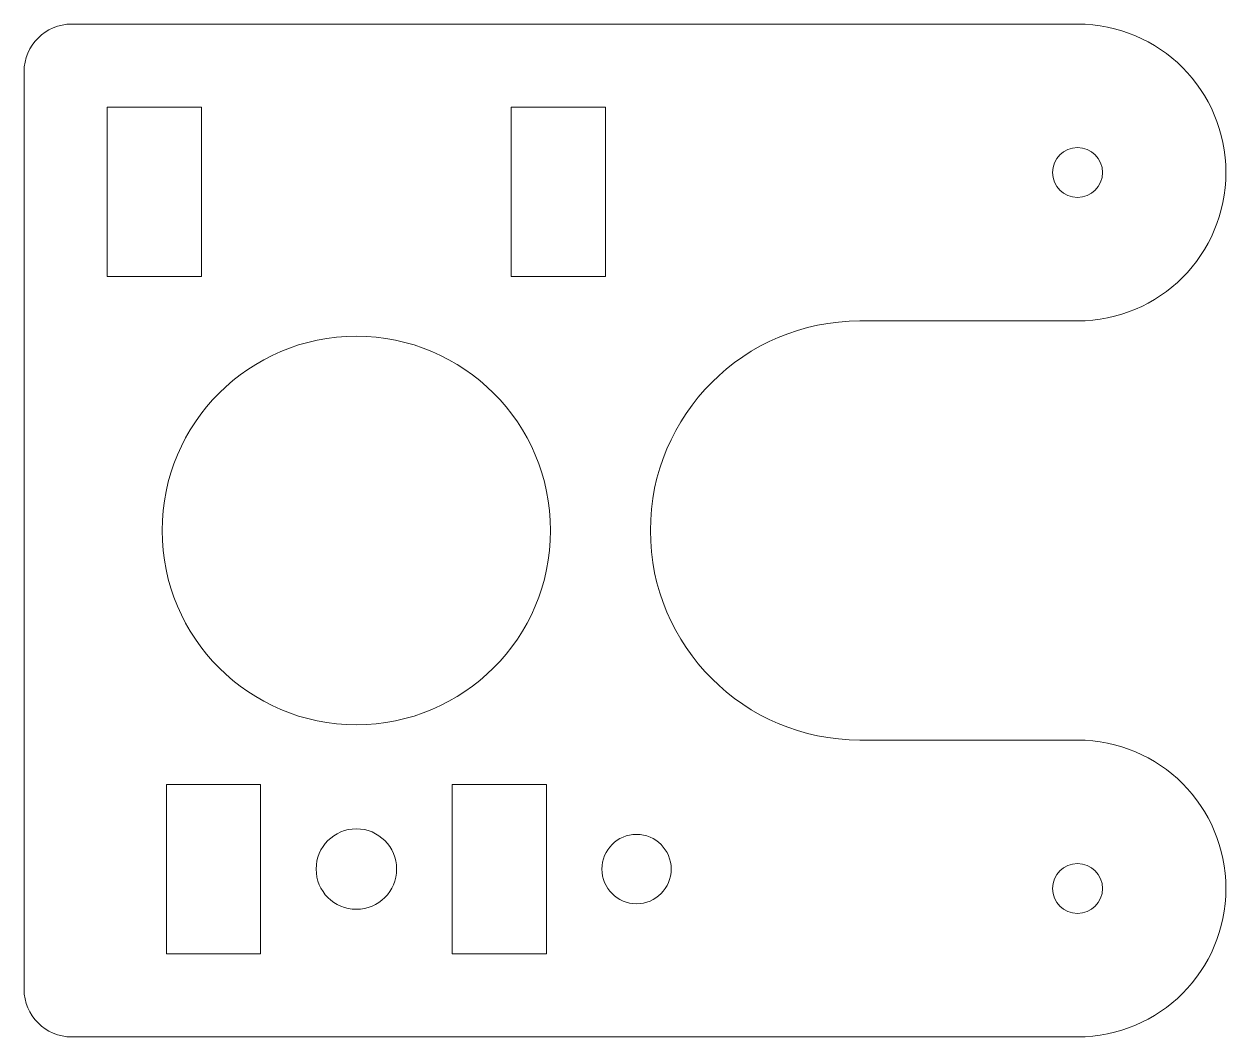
# Model space of a CAD drawing. Header units: millimetres. Extents: x 646.7 to 690.1, y 312.5 to 349.
import ezdxf

# ---------------------------------------------------------------- set-up
doc = ezdxf.new("R2010")
doc.units = ezdxf.units.MM

msp = doc.modelspace()

# ---------------------------------------------------------------- linework, layer by layer
at = {"color": 7, "linetype": 'Continuous', "lineweight": 15}
for p, q in [((684.727, 349.015), (648.464, 349.015)), ((646.747, 347.298), (646.747, 314.233)), ((649.747, 346.015), (649.747, 339.915)), ((653.147, 346.015), (649.747, 346.015)), ((653.147, 339.915), (653.147, 346.015)), ((664.307, 346.015), (664.307, 339.915)), ((667.707, 346.015), (664.307, 346.015)), ((667.707, 339.915), (667.707, 346.015)), ((649.747, 339.915), (653.147, 339.915)), ((664.307, 339.915), (667.707, 339.915)), ((676.877, 338.315), (684.727, 338.315)), ((684.727, 323.215), (676.877, 323.215)), ((651.877, 321.615), (651.877, 315.515)), ((655.277, 321.615), (651.877, 321.615)), ((655.277, 315.515), (655.277, 321.615)), ((662.177, 321.615), (662.177, 315.515)), ((665.577, 321.615), (662.177, 321.615)), ((665.577, 315.515), (665.577, 321.615)), ((651.877, 315.515), (655.277, 315.515)), ((662.177, 315.515), (665.577, 315.515)), ((648.464, 312.515), (684.727, 312.515))]:
    msp.add_line(p, q, dxfattribs=at)
for centre, radius in [((684.727, 343.665), 0.9), ((658.727, 330.765), 7), ((658.727, 318.565), 1.45), ((668.827, 318.565), 1.25), ((684.727, 317.865), 0.9)]:
    msp.add_circle(centre, radius, dxfattribs=at)
for centre, radius, start, end in [((648.464, 347.298), 1.717, 90, 180), ((684.727, 343.665), 5.35, 270, 90), ((676.877, 330.765), 7.55, 90, 270), ((684.727, 317.865), 5.35, 270, 90), ((648.464, 314.233), 1.717, 180, 270)]:
    msp.add_arc(centre, radius, start, end, dxfattribs=at)

doc.saveas('drawing.dxf')
